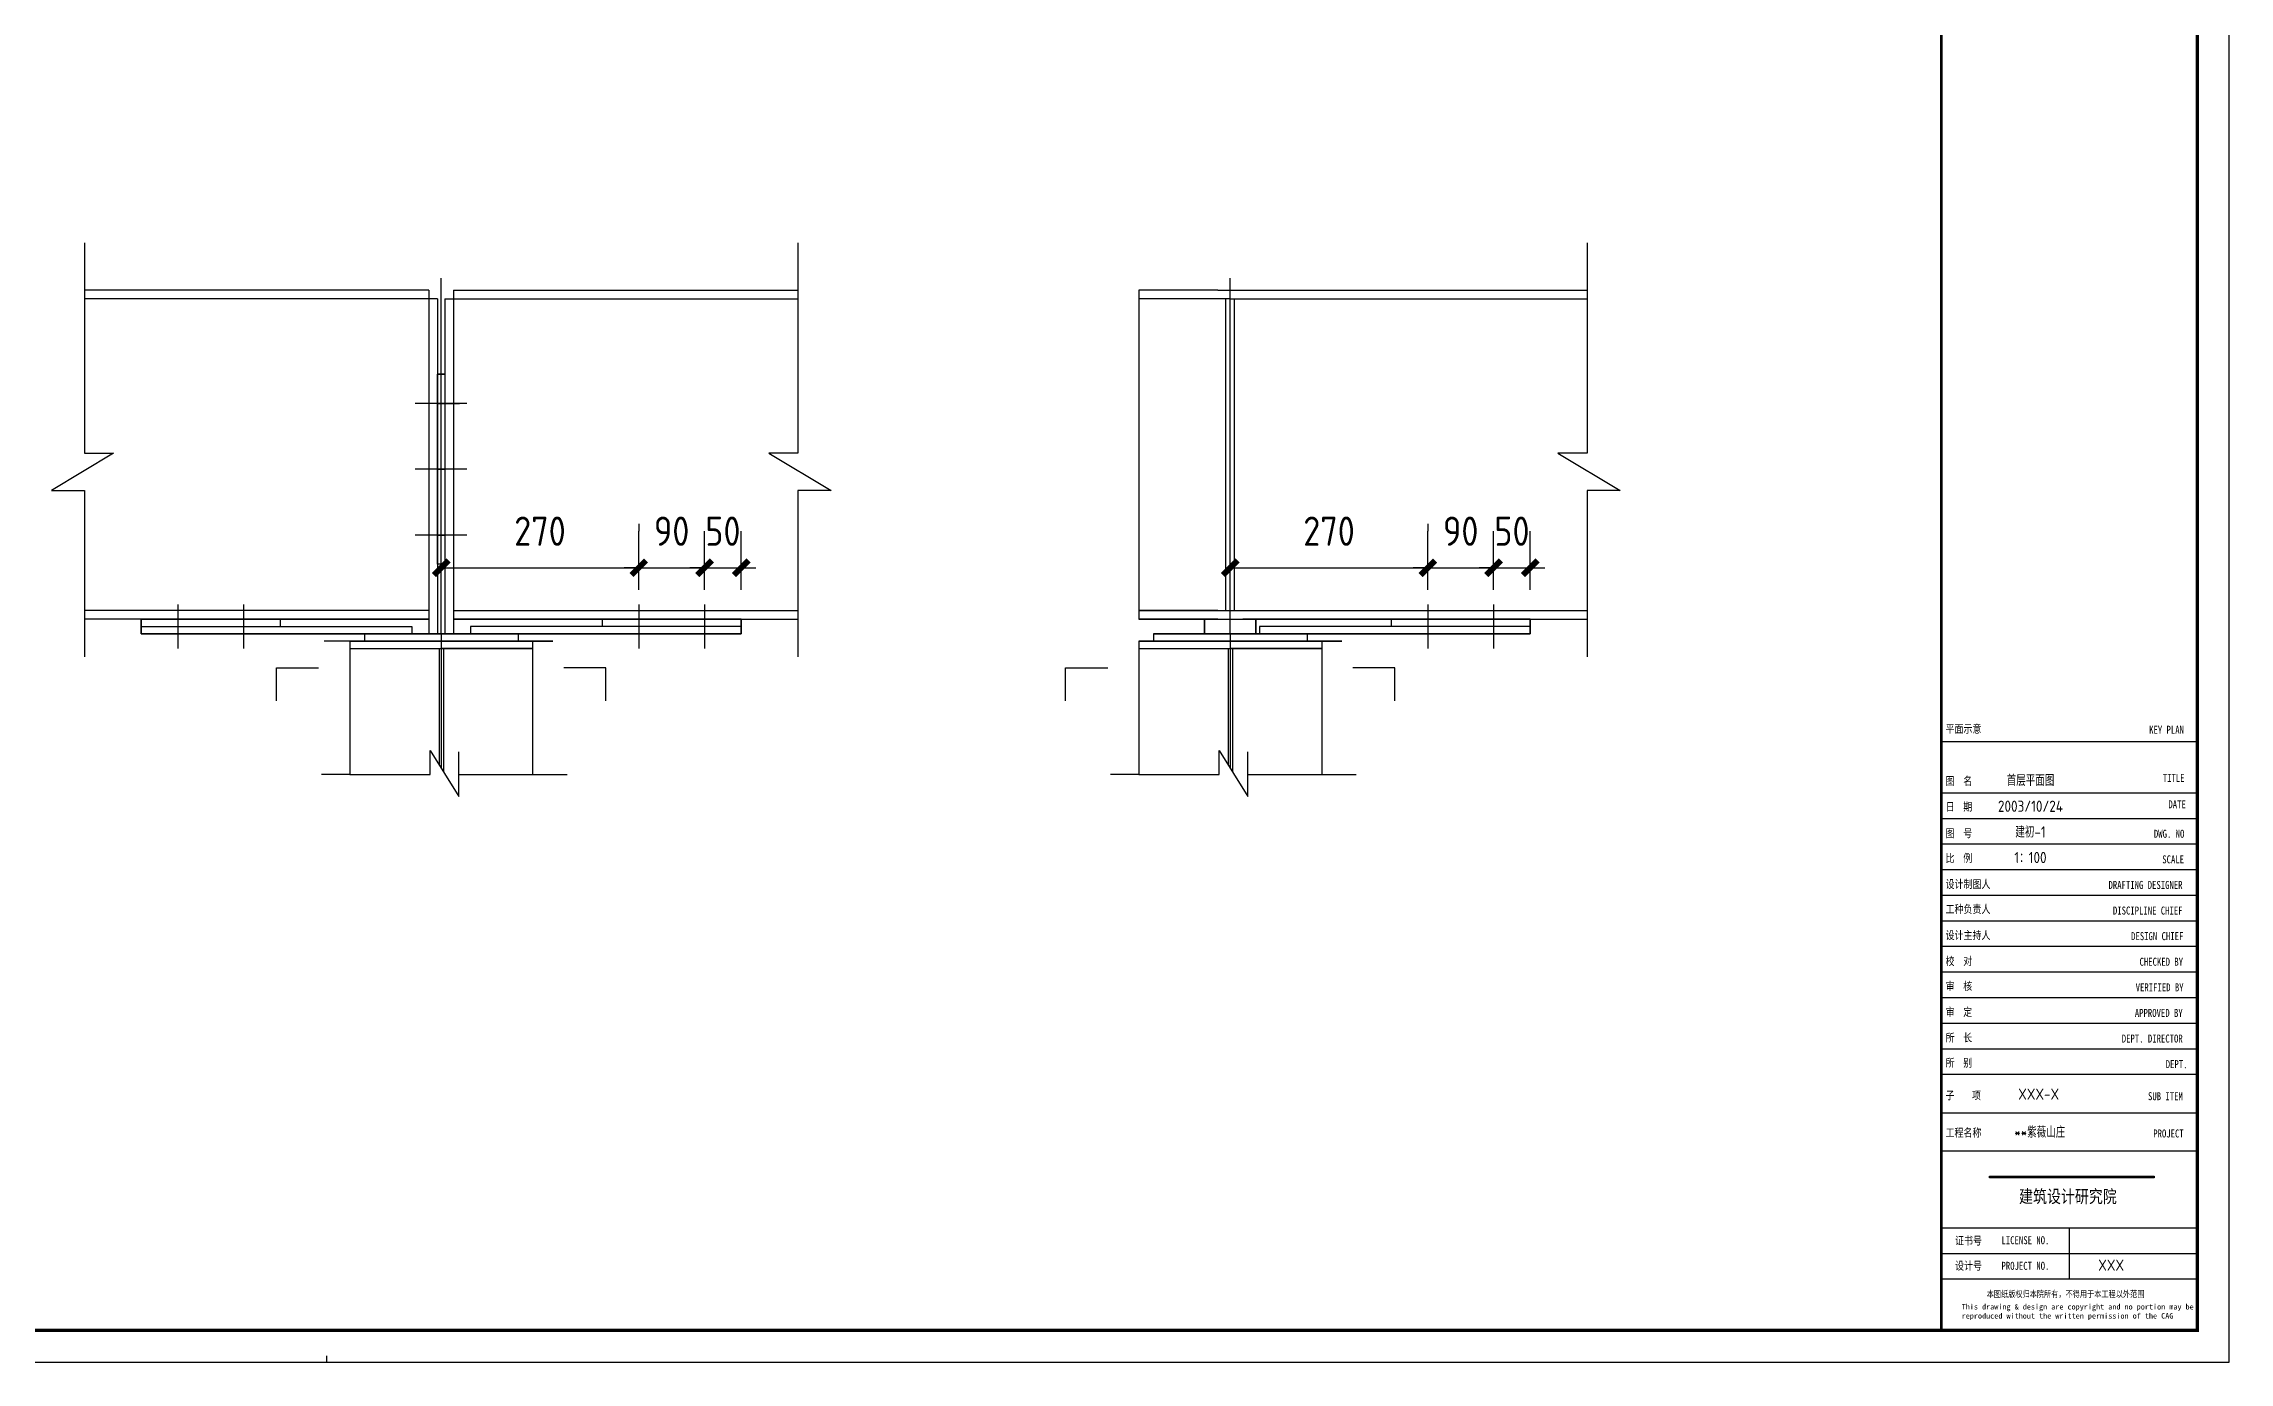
# Model space of a CAD drawing. Extents: x -9001 to 151288, y 75886 to 362543.
# Drawn here: x 2390 to 17327, y 118136 to 127149 of the extents above; entities that cross this region are included whole.
import ezdxf
from ezdxf.enums import TextEntityAlignment as Align

# ---------------------------------------------------------------- set-up
doc = ezdxf.new("R2010")
doc.units = 0
doc.header["$LTSCALE"] = 1000
doc.header["$MEASUREMENT"] = 0
doc.layers.add('PUB_TITLE', color=4, linetype='Continuous')
doc.styles.get("Standard").update_dxf_attribs({"font": 'gbenor.shx', "bigfont": 'gbcbig.shx'})
doc.styles.add('图框', font='')
doc.styles.get('图框').set_extended_font_data('SimSun')
doc.dimstyles.get("Standard").update_dxf_attribs({"dimscale": 100, "dimtxt": 1, "dimasz": 1, "dimexe": 2.5, "dimexo": 3, "dimgap": 1.5, "dimtad": 1, "dimdec": 0, "dimzin": 0, "dimdsep": 46, "dimtxsty": 'Standard', "dimblk": 'ARCHTICK', "dimcen": 0.09, "dimadec": 0, "dimazin": 0, "dimtfac": 1, "dimtdec": 0, "dimtix": 1, "dimtmove": 2, "dimatfit": 3, "dimfxl": 1, "dimtolj": 1, "dimtzin": 0, "dimarcsym": 0})

# ---------------------------------------------------------------- blocks, each defined once
blk = doc.blocks.new('$titleblk$00000167')
blk.add_hatch(color=256).paths.add_polyline_path([(-74.91, 58.12), (-74.91, 57.66), (-23.44, 57.66), (-23.44, 58.12)])
for p, q in [((-90, 194), (-10, 194)), ((-90, 194), (-10, 194)), ((-90, 178), (-10, 178)), ((-90, 170), (-10, 170)), ((-90, 162), (-10, 162)), ((-90, 154), (-10, 154)), ((-90, 146), (-10, 146)), ((-90, 138), (-10, 138)), ((-90, 130), (-10, 130)), ((-90, 122), (-10, 122)), ((-90, 114), (-10, 114)), ((-90, 106), (-10, 106)), ((-90, 98), (-10, 98)), ((-90, 90), (-10, 90)), ((-90, 78), (-10, 78)), ((-50, 42), (-50, 26)), ((-90, 34), (-10, 34)), ((-594.5, 0), (-594.5, 2))]:
    blk.add_line(p, q)
for points in [[(-1189, 0), (0, 0), (0, 841), (-1189, 841)], [(-74.91, 58.12), (-23.44, 58.12), (-23.44, 57.66), (-74.91, 57.66)]]:
    blk.add_lwpolyline(points, close=True)
at = {"const_width": 1}
blk.add_lwpolyline([(-1164, 10), (-10, 10), (-10, 831), (-1164, 831)], close=True, dxfattribs=at)
for points, const_width in [([(-90, 831), (-90, 10)], 0.8), ([(-90, 10), (-10, 10), (-10, 199.96)], 0.8), ([(-90, 66), (-10, 66)], 0.4), ([(-90, 42), (-10, 42)], 0.4), ([(-90, 26), (-10, 26)], 0.4)]:
    blk.add_lwpolyline(points, dxfattribs=dict(const_width=const_width))
at = {"style": '图框', "width": 0.8}
for s, height, p in [('平面示意', 2.5, (-88.65, 196.71)), ('KEY PLAN', 2.5, (-25.05, 196.43)), ('图  名', 2.5, (-88.65, 180.41)), ('TITLE', 2.5, (-20.79, 181.37)), ('日  期', 2.5, (-88.65, 172.37)), ('DATE', 2.5, (-19.03, 173.13)), ('图  号', 2.5, (-88.65, 164.07)), ('DWG. NO', 2.5, (-23.56, 163.93)), ('比  例', 2.5, (-88.65, 156.29)), ('SCALE', 2.5, (-20.94, 155.93)), ('设计制图人', 2.5, (-88.65, 148.18)), ('DRAFTING DESIGNER', 2.5, (-37.74, 147.93)), ('工种负责人', 2.5, (-88.65, 140.37)), ('DISCIPLINE CHIEF', 2.5, (-36.36, 139.93)), ('设计主持人', 2.5, (-88.65, 132.21)), ('DESIGN CHIEF', 2.5, (-30.68, 131.93)), ('校  对', 2.5, (-88.65, 124.09)), ('CHECKED BY', 2.5, (-28.05, 123.93)), ('审  核', 2.5, (-88.65, 116.31)), ('VERIFIED BY', 2.5, (-29.25, 115.93)), ('审  定', 2.5, (-88.65, 108.21)), ('APPROVED BY', 2.5, (-29.52, 107.93)), ('所  长', 2.5, (-88.65, 100.2)), ('DEPT. DIRECTOR', 2.5, (-33.6, 99.93)), ('所  别', 2.5, (-88.65, 92.35)), ('DEPT.', 2.5, (-19.86, 91.93)), ('子    项', 2.5, (-88.65, 82.15)), ('SUB ITEM', 2.5, (-25.4, 81.92)), ('工程名称', 2.5, (-88.65, 70.5)), ('PROJECT', 2.5, (-23.76, 70.26)), ('建筑设计研究院', 4, (-65.71, 49.84)), ('证书号', 2.5, (-85.69, 36.75)), ('LICENSE NO.', 2.5, (-71.18, 36.9)), ('设计号', 2.5, (-85.69, 28.92)), ('PROJECT NO.', 2.5, (-71.18, 28.9)), ('本图纸版权归本院所有，不得用于本工程以外范围', 2, (-75.8, 20.34))]:
    blk.add_text(s, height=height, dxfattribs=at).set_placement(p)
at = {"insert": (-83.62, 18.2), "char_height": 1.7, "width": 72.25, "attachment_point": 1, "style": '图框'}
blk.add_mtext('This drawing & design are copyright and no portion may be reproduced without the written permission of the CAG', dxfattribs=at)
at = {"flags": 4}
for tag, p in [('(扩展图名)', (-62.12, 184.1)), ('图名', (-62.12, 180.13)), ('日期', (-62.12, 172.03)), ('图号', (-62.12, 163.99)), ('比例', (-62.12, 156)), ('子项', (-59.56, 82.07)), ('工程名称', (-59.24, 70.19)), ('设计号', (-36.91, 28.62))]:
    blk.add_attdef(tag, text='', height=3.5, dxfattribs=at).set_placement(p, align=Align.CENTER)
for tag, p in [('设计人', (-64.84, 148.13)), ('负责人', (-64.71, 140.27)), ('主持人', (-64.73, 132.26)), ('校对人', (-64.28, 124.4)), ('审核人', (-63.96, 116.15)), ('审定人', (-64.16, 107.95)), ('所长', (-64.16, 99.76))]:
    blk.add_attdef(tag, p, '', height=3.5)
blk = doc.blocks.new('_ArchTick')
at = {"color": 0, "linetype": 'ByBlock', "const_width": 0.4}
blk.add_lwpolyline([(-0.5, -0.5), (0.5, 0.5)], dxfattribs=at)
blk = doc.blocks.new('*D856')
at = {"color": 0, "lineweight": -2}
for p, q in [((5107, 123415.5), (5107, 123817)), ((6457, 123415.5), (6457, 123817)), ((5107, 123567), (6457, 123567))]:
    blk.add_line(p, q, dxfattribs=at)
at = {"layer": 'Defpoints', "color": 0}
for p in [(6457, 123567), (5107, 123115.5), (6457, 123115.5)]:
    blk.add_point(p, dxfattribs=at)
at = {"color": 0, "lineweight": -2, "xscale": 100, "yscale": 100, "zscale": 100, "rotation": 180}
blk.add_blockref('_ArchTick', (5107, 123567), dxfattribs=at)
at = {"color": 0, "lineweight": -2, "xscale": 100, "yscale": 100, "zscale": 100}
blk.add_blockref('_ArchTick', (6457, 123567), dxfattribs=at)
at = {"color": 0, "insert": (5782, 123817), "char_height": 200, "attachment_point": 5}
blk.add_mtext('\\A1;270', dxfattribs=at)
blk = doc.blocks.new('*D857')
at = {"color": 0, "lineweight": -2}
for p, q in [((6457, 123867), (6457, 123817)), ((6907, 123415.5), (6907, 123817)), ((6457, 123567), (6357, 123567)), ((6457, 123567), (6907, 123567)), ((6907, 123567), (7007, 123567))]:
    blk.add_line(p, q, dxfattribs=at)
at = {"layer": 'Defpoints', "color": 0}
for p in [(6457, 123567), (6907, 123567), (6907, 123115.5)]:
    blk.add_point(p, dxfattribs=at)
at = {"color": 0, "lineweight": -2, "xscale": 100, "yscale": 100, "zscale": 100}
blk.add_blockref('_ArchTick', (6457, 123567), dxfattribs=at)
at = {"color": 0, "lineweight": -2, "xscale": 100, "yscale": 100, "zscale": 100, "rotation": 180}
blk.add_blockref('_ArchTick', (6907, 123567), dxfattribs=at)
at = {"color": 0, "insert": (6682, 123817), "char_height": 200, "attachment_point": 5}
blk.add_mtext('\\A1;90', dxfattribs=at)
blk = doc.blocks.new('*D858')
at = {"color": 0, "lineweight": -2}
for p, q in [((6907, 123415.5), (6907, 123817)), ((7157, 123415.5), (7157, 123817)), ((6907, 123567), (6807, 123567)), ((6907, 123567), (7157, 123567)), ((7157, 123567), (7257, 123567))]:
    blk.add_line(p, q, dxfattribs=at)
at = {"layer": 'Defpoints', "color": 0}
for p in [(7157, 123567), (6907, 123115.5), (7157, 123115.5)]:
    blk.add_point(p, dxfattribs=at)
at = {"color": 0, "lineweight": -2, "xscale": 100, "yscale": 100, "zscale": 100}
blk.add_blockref('_ArchTick', (6907, 123567), dxfattribs=at)
at = {"color": 0, "lineweight": -2, "xscale": 100, "yscale": 100, "zscale": 100, "rotation": 180}
blk.add_blockref('_ArchTick', (7157, 123567), dxfattribs=at)
at = {"color": 0, "insert": (7032, 123817), "char_height": 200, "attachment_point": 5}
blk.add_mtext('\\A1;50', dxfattribs=at)
blk = doc.blocks.new('*D859')
at = {"color": 0, "lineweight": -2}
for p, q in [((10499.5, 123415.5), (10499.5, 123817)), ((11849.5, 123415.5), (11849.5, 123817)), ((10499.5, 123567), (11849.5, 123567))]:
    blk.add_line(p, q, dxfattribs=at)
at = {"layer": 'Defpoints', "color": 0}
for p in [(11849.5, 123567), (10499.5, 123115.5), (11849.5, 123115.5)]:
    blk.add_point(p, dxfattribs=at)
at = {"color": 0, "lineweight": -2, "xscale": 100, "yscale": 100, "zscale": 100, "rotation": 180}
blk.add_blockref('_ArchTick', (10499.5, 123567), dxfattribs=at)
at = {"color": 0, "lineweight": -2, "xscale": 100, "yscale": 100, "zscale": 100}
blk.add_blockref('_ArchTick', (11849.5, 123567), dxfattribs=at)
at = {"color": 0, "insert": (11174.5, 123817), "char_height": 200, "attachment_point": 5}
blk.add_mtext('\\A1;270', dxfattribs=at)
blk = doc.blocks.new('*D860')
at = {"color": 0, "lineweight": -2}
for p, q in [((11849.5, 123867), (11849.5, 123817)), ((12299.5, 123415.5), (12299.5, 123817)), ((11849.5, 123567), (11749.5, 123567)), ((11849.5, 123567), (12299.5, 123567)), ((12299.5, 123567), (12399.5, 123567))]:
    blk.add_line(p, q, dxfattribs=at)
at = {"layer": 'Defpoints', "color": 0}
for p in [(11849.5, 123567), (12299.5, 123567), (12299.5, 123115.5)]:
    blk.add_point(p, dxfattribs=at)
at = {"color": 0, "lineweight": -2, "xscale": 100, "yscale": 100, "zscale": 100}
blk.add_blockref('_ArchTick', (11849.5, 123567), dxfattribs=at)
at = {"color": 0, "lineweight": -2, "xscale": 100, "yscale": 100, "zscale": 100, "rotation": 180}
blk.add_blockref('_ArchTick', (12299.5, 123567), dxfattribs=at)
at = {"color": 0, "insert": (12074.5, 123817), "char_height": 200, "attachment_point": 5}
blk.add_mtext('\\A1;90', dxfattribs=at)
blk = doc.blocks.new('*D861')
at = {"color": 0, "lineweight": -2}
for p, q in [((12299.5, 123415.5), (12299.5, 123817)), ((12549.5, 123415.5), (12549.5, 123817)), ((12299.5, 123567), (12199.5, 123567)), ((12299.5, 123567), (12549.5, 123567)), ((12549.5, 123567), (12649.5, 123567))]:
    blk.add_line(p, q, dxfattribs=at)
at = {"layer": 'Defpoints', "color": 0}
for p in [(12549.5, 123567), (12299.5, 123115.5), (12549.5, 123115.5)]:
    blk.add_point(p, dxfattribs=at)
at = {"color": 0, "lineweight": -2, "xscale": 100, "yscale": 100, "zscale": 100}
blk.add_blockref('_ArchTick', (12299.5, 123567), dxfattribs=at)
at = {"color": 0, "lineweight": -2, "xscale": 100, "yscale": 100, "zscale": 100, "rotation": 180}
blk.add_blockref('_ArchTick', (12549.5, 123567), dxfattribs=at)
at = {"color": 0, "insert": (12424.5, 123817), "char_height": 200, "attachment_point": 5}
blk.add_mtext('\\A1;50', dxfattribs=at)

msp = doc.modelspace()

# ---------------------------------------------------------------- linework, layer by layer
for p, q in [((2669, 125787), (2669, 124350)), ((2669, 125787), (2669, 124350)), ((7545, 125787), (7545, 124350)), ((7545, 125787), (7545, 124350)), ((12937.5, 125787), (12937.5, 124350)), ((12937.5, 125787), (12937.5, 124350)), ((5022, 125465.5), (2669, 125465.5)), ((5082, 125405.5), (2669, 125405.5)), ((5022, 125465.5), (5022, 123115.5)), ((5082, 125405.5), (5082, 123115.5)), ((5132, 125405.5), (5132, 123115.5)), ((5132, 125405.5), (7545, 125405.5)), ((5192, 125465.5), (5192, 123115.5)), ((5192, 125465.5), (7545, 125465.5)), ((10414.5, 125465.5), (9874.5, 125465.5)), ((9874.5, 125465.5), (9874.5, 123215.5)), ((10499.5, 125405.5), (9874.5, 125405.5)), ((10414.5, 125465.5), (10622, 125465.5)), ((10469.5, 123275.5), (10469.5, 125405.5)), ((10499.5, 125405.5), (12937.5, 125405.5)), ((10529.5, 123275.5), (10529.5, 125405.5)), ((10584.5, 125465.5), (12937.5, 125465.5)), ((5132, 124890.5), (5082, 124890.5)), ((5282.5, 124690.5), (4929, 124690.5)), ((2868.5, 124350), (2443, 124095)), ((2669, 124350), (2868.5, 124350)), ((7545, 124350), (7345.5, 124350)), ((7345.5, 124350), (7771, 124095)), ((12937.5, 124350), (12738, 124350)), ((12738, 124350), (13163.5, 124095)), ((5282.5, 124240.5), (4929, 124240.5)), ((2443, 124095), (2669, 124095)), ((2669, 124095), (2669, 122957.5)), ((7771, 124095), (7545, 124095)), ((7545, 124095), (7545, 122957.5)), ((13163.5, 124095), (12937.5, 124095)), ((12937.5, 124095), (12937.5, 122957.5)), ((5282.5, 123790.5), (4929, 123790.5)), ((5132, 123590.5), (5082, 123590.5)), ((5022, 123275.5), (2669, 123275.5)), ((3307, 123315.5), (3307, 123015.5)), ((3757, 123315.5), (3757, 123015.5)), ((5192, 123275.5), (7545, 123275.5)), ((6457, 123315.5), (6457, 123015.5)), ((6907, 123315.5), (6907, 123015.5)), ((10414.5, 123275.5), (9874.5, 123275.5)), ((9874.5, 123275.5), (10584.5, 123275.5)), ((10584.5, 123275.5), (12937.5, 123275.5)), ((11849.5, 123315.5), (11849.5, 123015.5)), ((12299.5, 123315.5), (12299.5, 123015.5)), ((5022, 123215.5), (2669, 123215.5)), ((3057, 123215.5), (3057, 123115.5)), ((3057, 123165.5), (3057, 123215.5)), ((3057, 123215.5), (4007, 123215.5)), ((3057, 123115.5), (3057, 123165.5)), ((3057, 123165.5), (4907, 123165.5)), ((3057, 123115.5), (5632, 123115.5)), ((4582, 123115.5), (3057, 123115.5)), ((4007, 123215.5), (4007, 123165.5)), ((4007, 123215.5), (5022, 123215.5)), ((7157, 123115.5), (4582, 123115.5)), ((4582, 123115.5), (4582, 123065.5)), ((4907, 123165.5), (4907, 123115.5)), ((6207, 123215.5), (5192, 123215.5)), ((5192, 123215.5), (7545, 123215.5)), ((7157, 123165.5), (5307, 123165.5)), ((5307, 123165.5), (5307, 123115.5)), ((5632, 123115.5), (5632, 123065.5)), ((5632, 123115.5), (7157, 123115.5)), ((7157, 123215.5), (6207, 123215.5)), ((6207, 123215.5), (6207, 123165.5)), ((7157, 123215.5), (7157, 123115.5)), ((7157, 123165.5), (7157, 123215.5)), ((7157, 123115.5), (7157, 123165.5)), ((9874.5, 123215.5), (10414.5, 123215.5)), ((10414.5, 123215.5), (9874.5, 123215.5)), ((9974.5, 123115.5), (11024.5, 123115.5)), ((12549.5, 123115.5), (9974.5, 123115.5)), ((9974.5, 123115.5), (9974.5, 123065.5)), ((10324.5, 123115.5), (10324.5, 123215.5)), ((10324.5, 123215.5), (10674.5, 123215.5)), ((10324.5, 123215.5), (10324.5, 123115.5)), ((10324.5, 123115.5), (10674.5, 123115.5)), ((11599.5, 123215.5), (10584.5, 123215.5)), ((10584.5, 123215.5), (12937.5, 123215.5)), ((10674.5, 123215.5), (10674.5, 123115.5)), ((10674.5, 123115.5), (10674.5, 123215.5)), ((10699.5, 123165.5), (10699.5, 123115.5)), ((12549.5, 123165.5), (10699.5, 123165.5)), ((11024.5, 123115.5), (11024.5, 123065.5)), ((11024.5, 123115.5), (12549.5, 123115.5)), ((12549.5, 123215.5), (11599.5, 123215.5)), ((11599.5, 123215.5), (11599.5, 123165.5)), ((12549.5, 123215.5), (12549.5, 123115.5)), ((12549.5, 123165.5), (12549.5, 123215.5)), ((12549.5, 123115.5), (12549.5, 123165.5)), ((4482, 123065.5), (4482, 122153)), ((5107, 123065.5), (4482, 123065.5)), ((4482, 123065.5), (4482, 123015.5)), ((5107, 123065.5), (4482, 123065.5)), ((4482, 123065.5), (4482, 123015.5)), ((4482, 123065.5), (5732, 123065.5)), ((4482, 123065.5), (5869.5, 123065.5)), ((4482, 123015.5), (5107, 123015.5)), ((4482, 123015.5), (5107, 123015.5)), ((4482, 123015.5), (5732, 123015.5)), ((5092, 123015.5), (5092, 122221.1)), ((5107, 123065.5), (5732, 123065.5)), ((5107, 123065.5), (5732, 123065.5)), ((5732, 123015.5), (5107, 123015.5)), ((5732, 123015.5), (5107, 123015.5)), ((5122, 123015.5), (5122, 122172.6)), ((5732, 123065.5), (5732, 123015.5)), ((5732, 123065.5), (5732, 122153)), ((5732, 123065.5), (5732, 123015.5)), ((9874.5, 123065.5), (9874.5, 122153)), ((10499.5, 123065.5), (9874.5, 123065.5)), ((9874.5, 123065.5), (9874.5, 123015.5)), ((10499.5, 123065.5), (9874.5, 123065.5)), ((9874.5, 123065.5), (9874.5, 123015.5)), ((9874.5, 123065.5), (11124.5, 123065.5)), ((9874.5, 123065.5), (11262, 123065.5)), ((9874.5, 123065.5), (11024.5, 123065.5)), ((9874.5, 123015.5), (10499.5, 123015.5)), ((9874.5, 123015.5), (10499.5, 123015.5)), ((9874.5, 123015.5), (11124.5, 123015.5)), ((10484.5, 123015.5), (10484.5, 122221.1)), ((10499.5, 123065.5), (11124.5, 123065.5)), ((10499.5, 123065.5), (11124.5, 123065.5)), ((11124.5, 123015.5), (10499.5, 123015.5)), ((11124.5, 123015.5), (10499.5, 123015.5)), ((10514.5, 123015.5), (10514.5, 122172.6)), ((11124.5, 123065.5), (11124.5, 122153)), ((11124.5, 123065.5), (11124.5, 123015.5)), ((11124.5, 123065.5), (11124.5, 123015.5)), ((3981.5, 122658.5), (3981.5, 122882)), ((3981.5, 122882), (4269.5, 122882)), ((6232.5, 122882), (5944.5, 122882)), ((6232.5, 122658.5), (6232.5, 122882)), ((9374, 122658.5), (9374, 122882)), ((9374, 122882), (9662, 122882)), ((11625, 122882), (11337, 122882)), ((11625, 122658.5), (11625, 122882)), ((5032, 122153), (5032, 122318)), ((5032, 122318), (5227, 122003)), ((5227, 122003), (5227, 122308)), ((10424.5, 122153), (10424.5, 122318)), ((10424.5, 122318), (10619.5, 122003)), ((10619.5, 122003), (10619.5, 122308)), ((4482, 122153), (4289.5, 122153)), ((4482, 122153), (5032, 122153)), ((5227, 122153), (5967, 122153)), ((9874.5, 122153), (9682, 122153)), ((9874.5, 122153), (10424.5, 122153)), ((10619.5, 122153), (11359.5, 122153))]:
    msp.add_line(p, q)
at = {"color": 1}
for p, q in [((5107, 123115.5), (5107, 125545.5)), ((10499.5, 123115.5), (10499.5, 125545.5)), ((5107, 123115.5), (5107, 122196.8)), ((10324.5, 123115.5), (10324.5, 123215.5)), ((10499.5, 123115.5), (10499.5, 122196.8)), ((10674.5, 123115.5), (10674.5, 123215.5)), ((5869.5, 123065.5), (4307, 123065.5)), ((4482, 123065.5), (5732, 123065.5)), ((4482, 123015.5), (5732, 123015.5)), ((9874.5, 123065.5), (11124.5, 123065.5)), ((11262, 123065.5), (9874.5, 123065.5)), ((9874.5, 123015.5), (11124.5, 123015.5))]:
    msp.add_line(p, q, dxfattribs=at)
at = {"color": 2}
for p, q in [((5082, 124890.5), (5132, 124890.5)), ((5082, 123590.5), (5082, 124890.5)), ((5132, 124890.5), (5132, 123590.5)), ((5082, 124690.5), (5132, 124690.5)), ((5082, 124240.5), (5132, 124240.5)), ((5082, 123790.5), (5132, 123790.5)), ((5132, 123590.5), (5082, 123590.5))]:
    msp.add_line(p, q, dxfattribs=at)
at = {"color": 5}
msp.add_line((5082, 124690.5), (5232.5, 124690.5), dxfattribs=at)

# ---------------------------------------------------------------- block references
at = {"layer": 'PUB_TITLE', "xscale": 21.86999999999534, "yscale": 21.86999999999534, "zscale": 21.87}
msp.add_blockref('$titleblk$00000167', (17326.9, 118136.5), dxfattribs=at).add_auto_attribs({'比例': '1：100', '图号': '建初-1', '日期': '2003/10/24', '图名': '首层平面图', '子项': 'XXX-X', '工程名称': '**紫薇山庄', '设计号': 'XXX'})

# ---------------------------------------------------------------- dimensions: what is measured, and where the dimension line sits
for base, p1, p2, picture, middle in [((6457, 123567), (5107, 123115.5), (6457, 123115.5), '*D856', (5782, 123817)), ((6907, 123567), (6457, 123567), (6907, 123115.5), '*D857', (6682, 123817)), ((7157, 123567), (6907, 123115.5), (7157, 123115.5), '*D858', (7032, 123817)), ((11849.5, 123567), (10499.5, 123115.5), (11849.5, 123115.5), '*D859', (11174.5, 123817)), ((12299.5, 123567), (11849.5, 123567), (12299.5, 123115.5), '*D860', (12074.5, 123817)), ((12549.5, 123567), (12299.5, 123115.5), (12549.5, 123115.5), '*D861', (12424.5, 123817))]:
    dim = msp.add_linear_dim(base=base, p1=p1, p2=p2, dimstyle='Standard', override={"dimtxt": 2, "dimlfac": 0.2})
    dim.commit()
    dim.dimension.update_dxf_attribs({"geometry": picture, "text_midpoint": middle})

doc.saveas('drawing.dxf')
